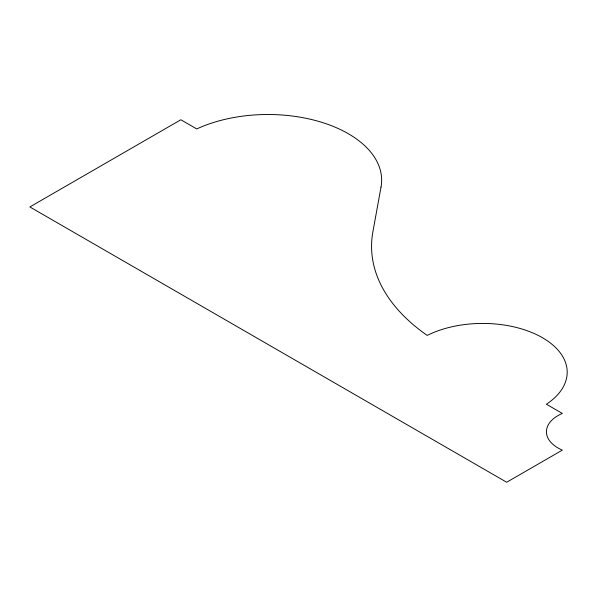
<?xml version="1.0" encoding="UTF-8"?>
<svg xmlns="http://www.w3.org/2000/svg" width="597" height="597" viewBox="0 0 597 597"><rect width="100%" height="100%" fill="white"/><g stroke="black" fill="none" stroke-linecap="round" stroke-linejoin="round"><path stroke-width="0.9" d="M381.028 187.025L372.886 231.808A241.561 139.467 0 0 0 427.213 335.417A84.498 48.782 0 0 1 542.449 337.715A84.498 48.782 0 0 1 546.427 404.244L562.322 413.422A39.738 22.94 0 0 0 562.322 450.131L506.689 482.249L29.85 206.943L180.846 119.766L196.741 128.945A113.736 65.67 0 0 1 322.41 122.527A113.736 65.67 0 0 1 381.028 187.025"/></g></svg>
